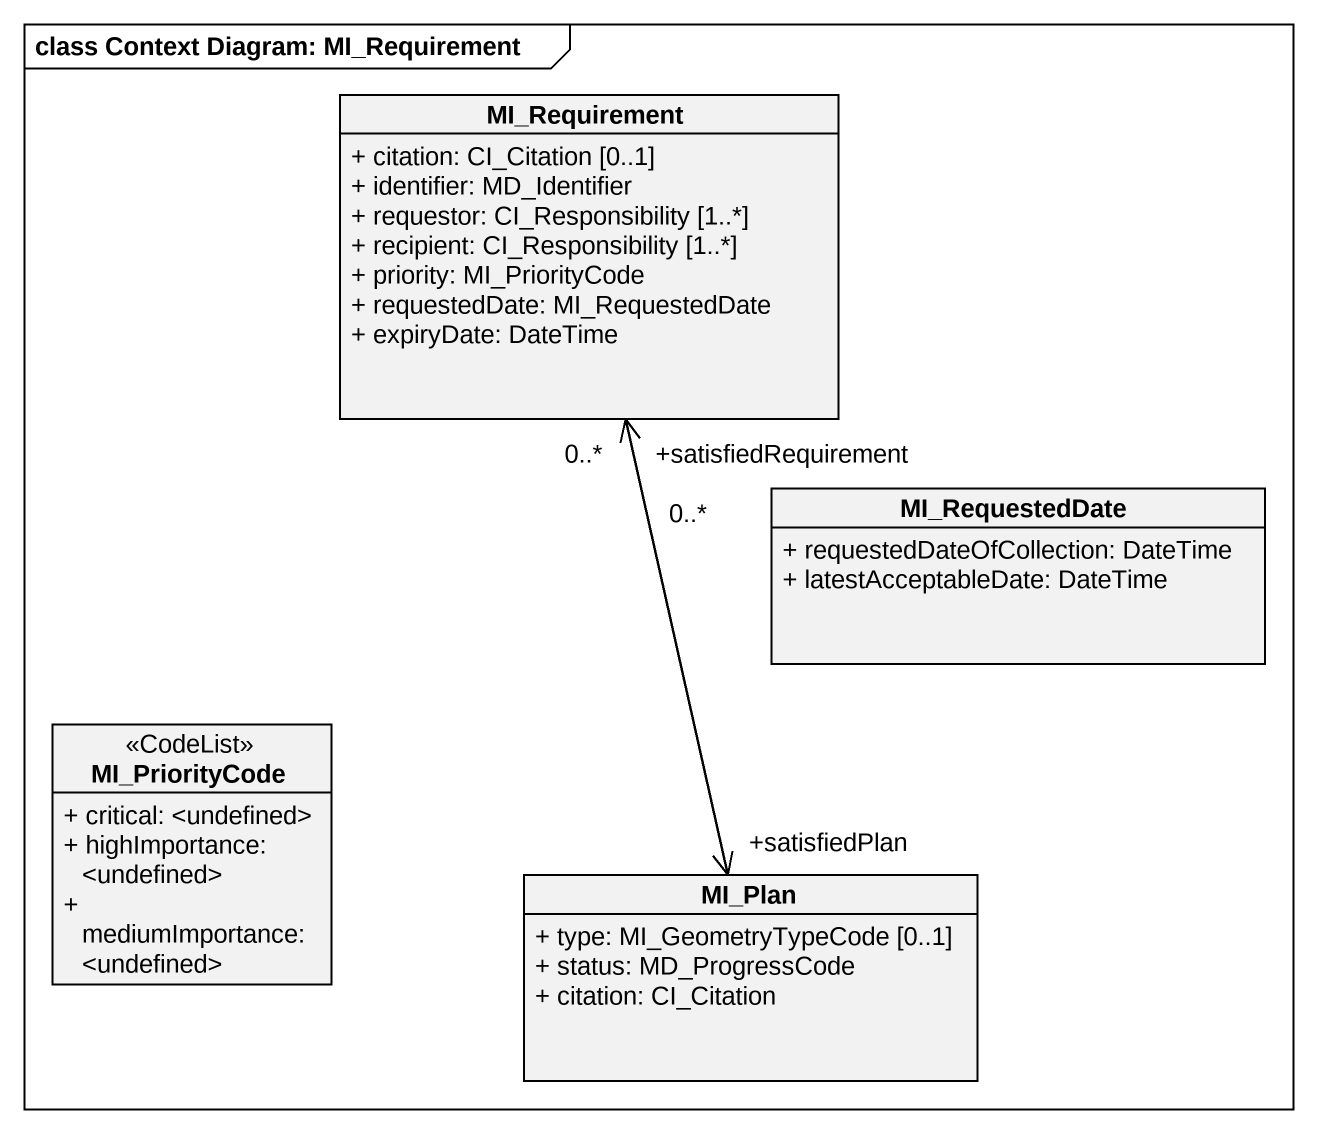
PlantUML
@startuml
mainframe class Context Diagram: MI_Requirement
hide circle
hide empty members
skinparam classAttributeIconSize 0
class MI_Requirement {
  + citation: CI_Citation [0..1]
  + identifier: MD_Identifier
  + requestor: CI_Responsibility [1..*]
  + recipient: CI_Responsibility [1..*]
  + priority: MI_PriorityCode
  + requestedDate: MI_RequestedDate
  + expiryDate: DateTime
}
class MI_RequestedDate {
  + requestedDateOfCollection: DateTime
  + latestAcceptableDate: DateTime
}
class MI_PriorityCode <<CodeList>> {
  + critical: <undefined>
  + highImportance: <undefined>
  + mediumImportance: <undefined>
}
class MI_Plan {
  + type: MI_GeometryTypeCode [0..1]
  + status: MD_ProgressCode
  + citation: CI_Citation
}
MI_Requirement "0..*" --> "+satisfiedPlan" MI_Plan
MI_Plan -up-> "+satisfiedRequirement\n0..*" MI_Requirement
@enduml
